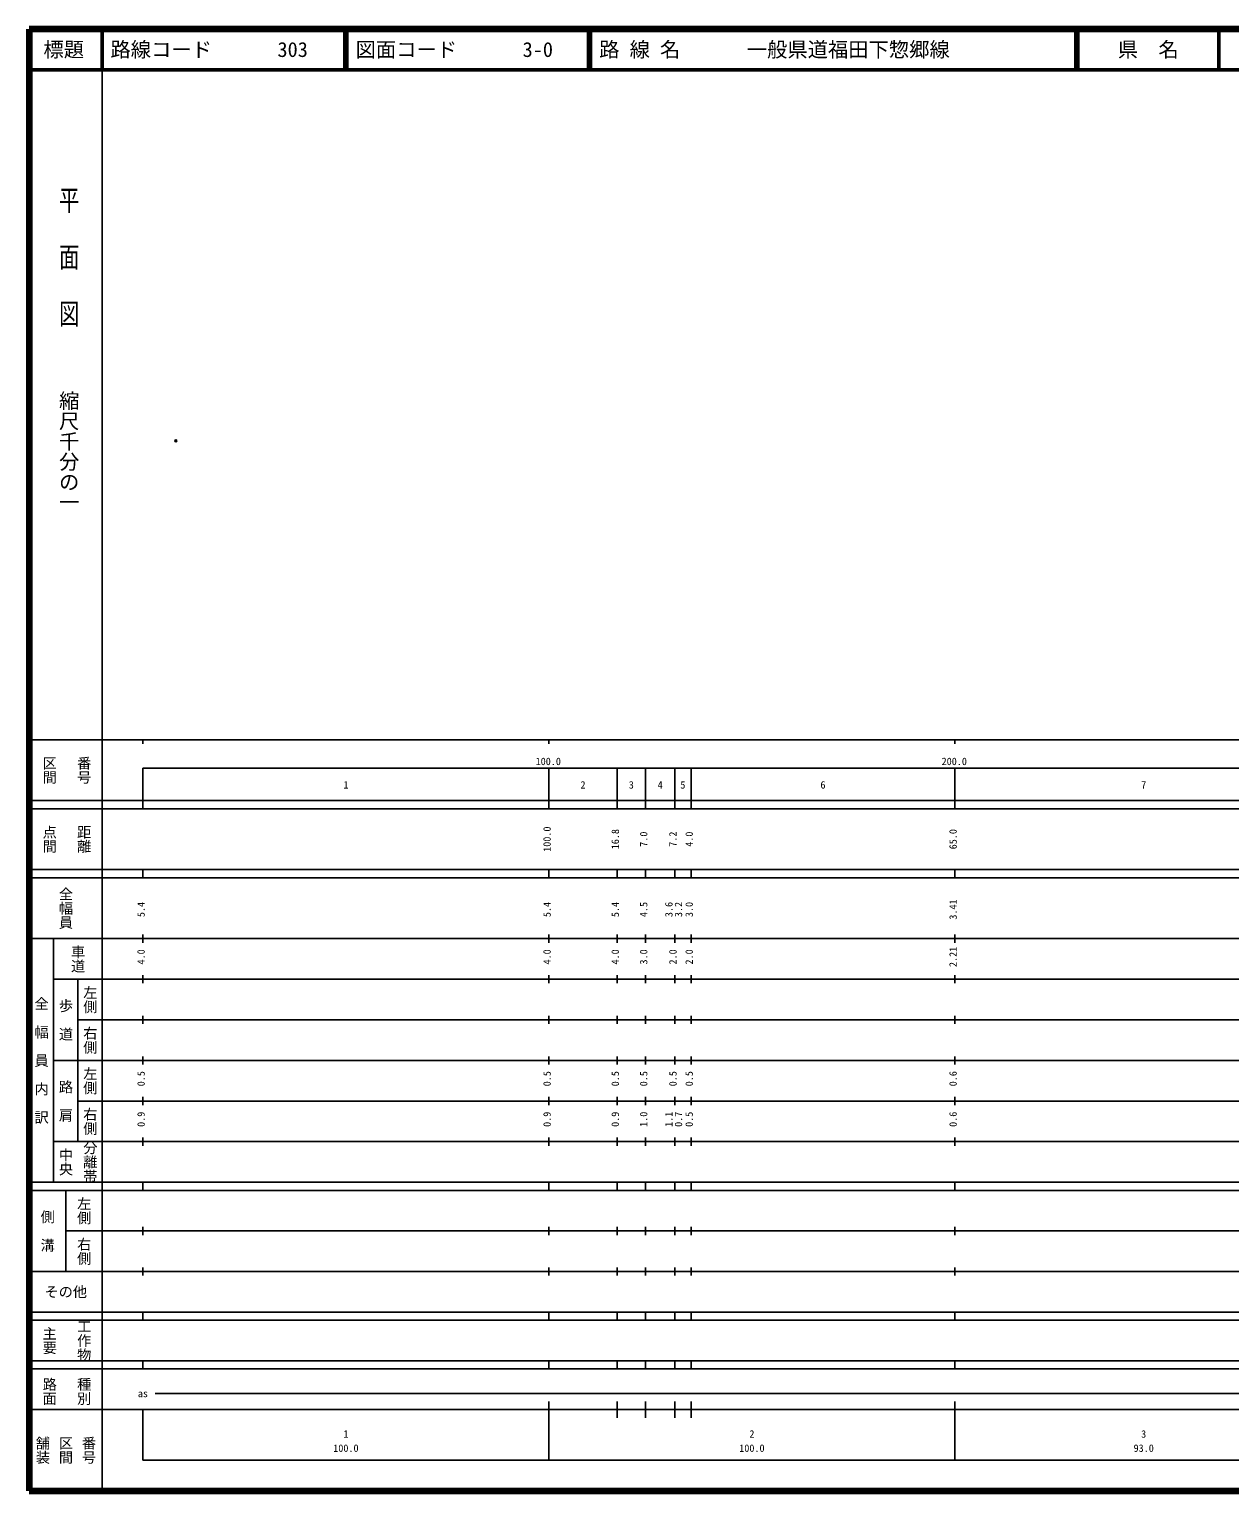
# Model space of a CAD drawing. Units: millimetres on the paper. Extents: x 40 to 680, y 20 to 380.
# Drawn here: x 40 to 335.7, y 20 to 380 of the extents above; entities that cross this region are included whole.
import ezdxf
from ezdxf.enums import TextEntityAlignment as Align

# ---------------------------------------------------------------- set-up
doc = ezdxf.new("R2010")
doc.units = ezdxf.units.MM
doc.header["$PDMODE"] = 32
doc.header["$PDSIZE"] = 0.5
doc.layers.add('M-OTRS', color=6, linetype='Continuous')
doc.layers.add('M-TTL-TXT', color=7, linetype='Continuous')
for name, color, linetype, lineweight in [('M-TTL', 2, 'Continuous', 140), ('M-TTL-BAND', 7, 'Continuous', 25), ('M-TTL-LINE', 7, 'Continuous', 50)]:
    doc.layers.add(name, color=color, linetype=linetype, lineweight=lineweight)
doc.styles.add('@ＭＳ ゴシック', font='')
doc.styles.add('ＭＳ ゴシック', font='')
doc.styles.get('@ＭＳ ゴシック').set_extended_font_data('@MS Gothic')
doc.styles.get('ＭＳ ゴシック').set_extended_font_data('MS Gothic')

msp = doc.modelspace()

# ---------------------------------------------------------------- linework, layer by layer
at = {"layer": 'M-OTRS'}
msp.add_point((76.124, 278.618), dxfattribs=at)
at = {"layer": 'M-TTL'}
for p, q in [((40, 380), (40, 20)), ((680, 380), (40, 380)), ((40, 20), (680, 20))]:
    msp.add_line(p, q, dxfattribs=at)
at = {"layer": 'M-TTL-BAND'}
for p, q in [((58, 370), (58, 20)), ((40, 205), (579, 205)), ((68, 205), (68, 204)), ((168, 205), (168, 204)), ((268, 205), (268, 204)), ((68, 198), (579, 198)), ((68, 198), (68, 188)), ((168, 188), (168, 198)), ((184.8, 188), (184.8, 198)), ((191.8, 188), (191.8, 198)), ((199, 188), (199, 198)), ((203, 188), (203, 198)), ((268, 188), (268, 198)), ((40, 190), (579, 190)), ((40, 188), (579, 188)), ((40, 173), (579, 173)), ((68, 171), (68, 173)), ((168, 171), (168, 173)), ((184.8, 171), (184.8, 173)), ((191.8, 171), (191.8, 173)), ((199, 171), (199, 173)), ((203, 171), (203, 173)), ((268, 171), (268, 173)), ((40, 171), (579, 171)), ((40, 156), (579, 156)), ((46, 96), (46, 156)), ((68, 155), (68, 157)), ((168, 155), (168, 157)), ((184.8, 155), (184.8, 157)), ((191.8, 155), (191.8, 157)), ((199, 155), (199, 157)), ((203, 155), (203, 157)), ((268, 155), (268, 157)), ((46, 146), (579, 146)), ((52, 146), (52, 106)), ((68, 145), (68, 147)), ((168, 145), (168, 147)), ((184.8, 145), (184.8, 147)), ((191.8, 145), (191.8, 147)), ((199, 145), (199, 147)), ((203, 145), (203, 147)), ((268, 145), (268, 147)), ((68, 135), (68, 137)), ((168, 135), (168, 137)), ((184.8, 135), (184.8, 137)), ((191.8, 135), (191.8, 137)), ((199, 135), (199, 137)), ((203, 135), (203, 137)), ((268, 135), (268, 137)), ((52, 136), (579, 136)), ((46, 126), (579, 126)), ((68, 125), (68, 127)), ((168, 125), (168, 127)), ((184.8, 125), (184.8, 127)), ((191.8, 125), (191.8, 127)), ((199, 125), (199, 127)), ((203, 125), (203, 127)), ((268, 125), (268, 127)), ((52, 116), (579, 116)), ((68, 115), (68, 117)), ((168, 115), (168, 117)), ((184.8, 115), (184.8, 117)), ((191.8, 115), (191.8, 117)), ((199, 115), (199, 117)), ((203, 115), (203, 117)), ((268, 115), (268, 117)), ((46, 106), (579, 106)), ((68, 105), (68, 107)), ((168, 105), (168, 107)), ((184.8, 105), (184.8, 107)), ((191.8, 105), (191.8, 107)), ((199, 105), (199, 107)), ((203, 105), (203, 107)), ((268, 105), (268, 107)), ((40, 96), (579, 96)), ((40, 94), (579, 94)), ((49, 94), (49, 74)), ((68, 94), (68, 96)), ((168, 94), (168, 96)), ((184.8, 94), (184.8, 96)), ((191.8, 94), (191.8, 96)), ((199, 94), (199, 96)), ((203, 94), (203, 96)), ((268, 94), (268, 96)), ((49, 84), (579, 84)), ((68, 83), (68, 85)), ((168, 83), (168, 85)), ((184.8, 83), (184.8, 85)), ((191.8, 83), (191.8, 85)), ((199, 83), (199, 85)), ((203, 83), (203, 85)), ((268, 83), (268, 85)), ((40, 74), (579, 74)), ((68, 73), (68, 75)), ((168, 73), (168, 75)), ((184.8, 73), (184.8, 75)), ((191.8, 73), (191.8, 75)), ((199, 73), (199, 75)), ((203, 73), (203, 75)), ((268, 73), (268, 75)), ((40, 64), (579, 64)), ((40, 62), (579, 62)), ((68, 62), (68, 64)), ((168, 62), (168, 64)), ((184.8, 62), (184.8, 64)), ((191.8, 62), (191.8, 64)), ((199, 62), (199, 64)), ((203, 62), (203, 64)), ((268, 62), (268, 64)), ((40, 52), (579, 52)), ((68, 50), (68, 52)), ((168, 50), (168, 52)), ((184.8, 50), (184.8, 52)), ((191.8, 50), (191.8, 52)), ((199, 50), (199, 52)), ((203, 50), (203, 52)), ((268, 50), (268, 52)), ((40, 50), (579, 50)), ((71, 44), (565, 44)), ((40, 40), (579, 40)), ((68, 40), (68, 27.5)), ((168, 27.5), (168, 42)), ((184.8, 38), (184.8, 42)), ((191.8, 38), (191.8, 42)), ((199, 38), (199, 42)), ((203, 38), (203, 42)), ((268, 27.5), (268, 42)), ((68, 27.5), (579, 27.5))]:
    msp.add_line(p, q, dxfattribs=at)
at = {"layer": 'M-TTL-LINE'}
for p, q in [((58, 380), (58, 370)), ((117.75, 380), (117.75, 370)), ((118.25, 380), (118.25, 370)), ((177.75, 380), (177.75, 370)), ((178.25, 380), (178.25, 370)), ((297.75, 380), (297.75, 370)), ((298.25, 380), (298.25, 370)), ((333, 380), (333, 370)), ((40, 370), (680, 370))]:
    msp.add_line(p, q, dxfattribs=at)

# ---------------------------------------------------------------- texts
at = {"layer": 'M-TTL-BAND', "style": '@ＭＳ ゴシック', "width": 1.4}
msp.add_text('平  面  図', height=3.666, rotation=270, dxfattribs=at).set_placement((49.777, 306.475), align=Align.MIDDLE_RIGHT)
at = {"layer": 'M-TTL-BAND', "style": '@ＭＳ ゴシック'}
msp.add_text('縮尺千分の一', height=3.666, rotation=270, dxfattribs=at).set_placement((49.777, 261.03), align=Align.MIDDLE_RIGHT)
for s, p in [('区間', (45, 197.5)), ('番号', (53.5, 197.5)), ('点間', (45, 180.5)), ('距離', (53.5, 180.5)), ('全幅員', (49, 163.5)), ('車道', (52, 151)), ('左側', (55, 141)), ('全\u3000幅\u3000員\u3000内\u3000訳', (43, 126)), ('歩\u3000道', (49, 136)), ('右側', (55, 131)), ('左側', (55, 121)), ('路\u3000肩', (49, 116)), ('右側', (55, 111)), ('分離帯', (55, 101)), ('中央', (49, 101)), ('左側', (53.5, 89)), ('側\u3000溝', (44.5, 84)), ('右側', (53.5, 79)), ('工作物', (53.5, 57)), ('主要', (45, 57)), ('路面', (45, 44.5)), ('種別', (53.5, 44.5)), ('舗装', (43.333, 30)), ('区間', (49, 30)), ('番号', (54.667, 30))]:
    msp.add_text(s, height=2.566, rotation=270, dxfattribs=at).set_placement(p, align=Align.MIDDLE_CENTER)
at = {"layer": 'M-TTL-BAND', "style": 'ＭＳ ゴシック'}
for s, p in [('100.0', (167.844, 198.195)), ('200.0', (267.844, 198.195)), ('1', (118, 192.405)), ('2', (176.4, 192.405)), ('3', (188.3, 192.405)), ('4', (195.4, 192.405)), ('5', (201, 192.405)), ('6', (235.5, 192.405)), ('7', (314.5, 192.405)), ('as', (68, 42.5)), ('1', (118, 32.523)), ('2', (218, 32.523)), ('3', (314.5, 32.523)), ('100.0', (118, 29.033)), ('100.0', (218, 29.033)), ('93.0', (314.5, 29.033))]:
    msp.add_text(s, height=1.833, dxfattribs=at).set_placement(p, align=Align.BOTTOM_CENTER)
for s, p in [('100.0', (169, 180.5)), ('16.8', (185.8, 180.5)), ('7.0', (192.8, 180.5)), ('7.2', (200, 180.5)), ('4.0', (204, 180.5)), ('65.0', (269, 180.5)), ('5.4', (69, 163.174)), ('5.4', (169, 163.174)), ('5.4', (185.8, 163.174)), ('4.5', (192.8, 163.174)), ('3.6', (199, 163.174)), ('3.2', (201.37, 163.174)), ('3.0', (204, 163.174)), ('3.41', (269, 163.174)), ('4.0', (69, 151.5)), ('4.0', (169, 151.5)), ('4.0', (185.8, 151.5)), ('3.0', (192.8, 151.5)), ('2.0', (200, 151.5)), ('2.0', (204, 151.5)), ('2.21', (269, 151.5)), ('0.5', (69, 121.5)), ('0.5', (169, 121.5)), ('0.5', (185.8, 121.5)), ('0.5', (192.8, 121.5)), ('0.5', (200, 121.5)), ('0.5', (204, 121.5)), ('0.6', (269, 121.5)), ('0.9', (69, 111.5)), ('0.9', (169, 111.5)), ('0.9', (185.8, 111.5)), ('1.0', (192.8, 111.5)), ('1.1', (199, 111.5)), ('0.7', (201.37, 111.5)), ('0.5', (204, 111.5)), ('0.6', (269, 111.5))]:
    msp.add_text(s, height=1.833, rotation=90, dxfattribs=at).set_placement(p, align=Align.BOTTOM_CENTER)
msp.add_text('その他', height=2.566, dxfattribs=at).set_placement((49, 69), align=Align.MIDDLE_CENTER)
at = {"layer": 'M-TTL-TXT', "style": 'ＭＳ ゴシック'}
for s, p in [('標題', (48.5, 375)), ('県\u3000名', (315.625, 375))]:
    msp.add_text(s, height=3.666, dxfattribs=at).set_placement(p, align=Align.MIDDLE_CENTER)
for s, p in [('路線コード', (60, 375)), ('303', (101.142, 375)), ('図面コード', (120.38, 375)), ('3-0', (161.521, 375)), ('路 線 名', (180.38, 375)), ('一般県道福田下惣郷線', (216.734, 375))]:
    msp.add_text(s, height=3.666, dxfattribs=at).set_placement(p, align=Align.MIDDLE_LEFT)

doc.saveas('drawing.dxf')
